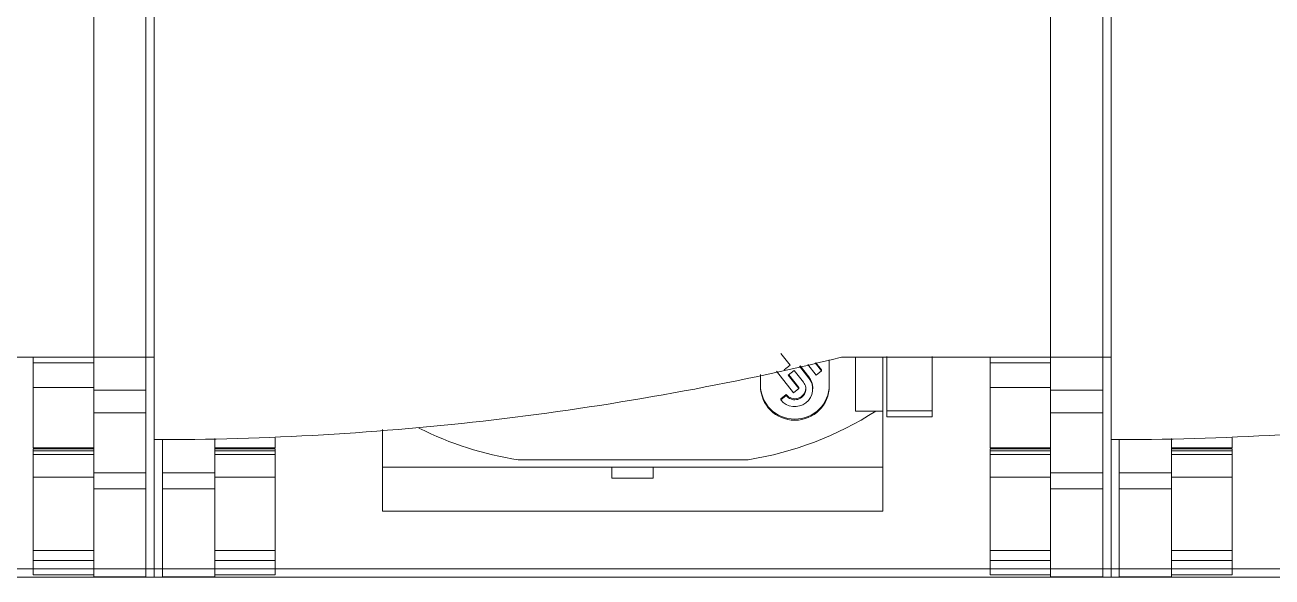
# Model space of a CAD drawing. Header units: millimetres. Extents: x 4137 to 6698, y 1400 to 3585.
# Drawn here: x 5385.15 to 5430.5, y 3225.78 to 3245.87 of the extents above; entities that cross this region are included whole.
import ezdxf

# ---------------------------------------------------------------- set-up
doc = ezdxf.new("R2010")
doc.units = ezdxf.units.MM
doc.layers.add('000-PI-Oprema', color=30, linetype='Continuous', lineweight=5)
doc.layers.add('004-PI-DIN Šina', color=3, linetype='Continuous')

msp = doc.modelspace()

# ---------------------------------------------------------------- linework, layer by layer
at = {"layer": '000-PI-Oprema', "color": 0, "linetype": 'ByBlock', "lineweight": 0}
for p, q in [((5387.648, 3293.528), (5387.648, 3229.573)), ((5389.548, 3293.528), (5389.548, 3229.573)), ((5422.448, 3293.528), (5422.448, 3229.573)), ((5424.348, 3293.528), (5424.348, 3229.573)), ((5412.636, 3233.918), (5412.972, 3233.492)), ((5380.048, 3233.778), (5389.848, 3233.778)), ((5385.448, 3233.578), (5385.448, 3233.778)), ((5385.448, 3232.68), (5385.448, 3233.578)), ((5385.448, 3233.578), (5387.648, 3233.578)), ((5387.648, 3232.577), (5387.648, 3233.778)), ((5389.548, 3232.577), (5389.548, 3233.778)), ((5389.848, 3233.698), (5389.848, 3225.778)), ((5412.972, 3233.492), (5412.756, 3233.325)), ((5413.659, 3233.023), (5413.323, 3233.449)), ((5413.659, 3233.062), (5413.342, 3233.464)), ((5413.618, 3233.517), (5413.924, 3233.128)), ((5414.121, 3233.281), (5413.889, 3233.575)), ((5414.121, 3233.32), (5413.916, 3233.58)), ((5414.398, 3232.727), (5414.398, 3233.683)), ((5414.848, 3233.778), (5424.648, 3233.778)), ((5415.348, 3233.778), (5415.348, 3231.818)), ((5416.348, 3231.818), (5416.348, 3233.778)), ((5420.248, 3233.578), (5420.248, 3233.778)), ((5420.248, 3232.68), (5420.248, 3233.578)), ((5420.248, 3233.578), (5422.448, 3233.578)), ((5422.448, 3232.577), (5422.448, 3233.778)), ((5424.348, 3232.577), (5424.348, 3233.778)), ((5424.648, 3233.698), (5424.648, 3225.778)), ((5411.898, 3233.152), (5411.898, 3232.727)), ((5412.478, 3233.275), (5413.098, 3232.489)), ((5412.91, 3233.13), (5413.126, 3233.297)), ((5413.295, 3232.641), (5412.91, 3233.13)), ((5413.295, 3232.68), (5412.929, 3233.144)), ((5413.126, 3233.297), (5413.462, 3232.871)), ((5413.659, 3233.062), (5413.659, 3233.023)), ((5413.924, 3233.128), (5414.121, 3233.281)), ((5414.121, 3233.32), (5414.121, 3233.281)), ((5385.448, 3230.479), (5385.448, 3232.68)), ((5385.448, 3232.68), (5387.648, 3232.68)), ((5387.648, 3231.76), (5387.648, 3232.577)), ((5387.648, 3232.577), (5389.548, 3232.577)), ((5389.548, 3231.76), (5389.548, 3232.577)), ((5413.098, 3232.489), (5413.295, 3232.641)), ((5413.295, 3232.68), (5413.295, 3232.641)), ((5413.797, 3232.627), (5413.797, 3232.666)), ((5420.248, 3230.479), (5420.248, 3232.68)), ((5420.248, 3232.68), (5422.448, 3232.68)), ((5422.448, 3231.76), (5422.448, 3232.577)), ((5422.448, 3232.577), (5424.348, 3232.577)), ((5424.348, 3231.76), (5424.348, 3232.577)), ((5412.833, 3232.423), (5412.636, 3232.27)), ((5412.833, 3232.384), (5412.636, 3232.231)), ((5412.636, 3232.27), (5412.636, 3232.231)), ((5412.833, 3232.423), (5412.833, 3232.384)), ((5387.648, 3231.76), (5389.548, 3231.76)), ((5415.348, 3231.818), (5415.348, 3231.818)), ((5415.348, 3231.818), (5416.096, 3231.818)), ((5415.348, 3231.818), (5416.348, 3231.818)), ((5416.096, 3231.818), (5416.348, 3231.818)), ((5416.348, 3229.778), (5416.348, 3231.818)), ((5416.348, 3231.818), (5416.348, 3231.818)), ((5416.498, 3231.611), (5416.498, 3231.829)), ((5416.498, 3231.829), (5418.148, 3231.829)), ((5418.148, 3231.611), (5418.148, 3231.829)), ((5422.448, 3231.76), (5424.348, 3231.76)), ((5416.498, 3231.611), (5418.148, 3231.611)), ((5390.149, 3230.779), (5389.848, 3230.779)), ((5390.148, 3230.766), (5390.148, 3229.573)), ((5392.048, 3230.827), (5392.048, 3229.573)), ((5394.248, 3230.479), (5394.248, 3230.844)), ((5398.148, 3229.778), (5398.148, 3231.143)), ((5424.949, 3230.779), (5424.648, 3230.779)), ((5424.948, 3230.766), (5424.948, 3229.573)), ((5426.848, 3230.827), (5426.848, 3229.573)), ((5429.048, 3230.479), (5429.048, 3230.844)), ((5385.448, 3230.479), (5387.648, 3230.479)), ((5385.448, 3230.443), (5385.448, 3230.45)), ((5387.648, 3230.45), (5385.448, 3230.45)), ((5385.448, 3230.378), (5385.448, 3230.443)), ((5385.448, 3230.443), (5387.648, 3230.443)), ((5385.448, 3230.378), (5385.448, 3230.241)), ((5385.448, 3230.378), (5387.648, 3230.378)), ((5389.848, 3230.697), (5389.848, 3225.778)), ((5392.048, 3230.479), (5394.248, 3230.479)), ((5394.248, 3230.45), (5392.048, 3230.45)), ((5394.248, 3230.443), (5392.048, 3230.443)), ((5394.248, 3230.378), (5392.048, 3230.378)), ((5394.248, 3230.443), (5394.248, 3230.45)), ((5394.248, 3230.378), (5394.248, 3230.443)), ((5394.248, 3230.378), (5394.248, 3230.241)), ((5420.248, 3230.479), (5422.448, 3230.479)), ((5420.248, 3230.443), (5420.248, 3230.45)), ((5422.448, 3230.45), (5420.248, 3230.45)), ((5420.248, 3230.378), (5420.248, 3230.443)), ((5420.248, 3230.443), (5422.448, 3230.443)), ((5420.248, 3230.378), (5420.248, 3230.241)), ((5420.248, 3230.378), (5422.448, 3230.378)), ((5424.648, 3230.697), (5424.648, 3225.778)), ((5426.848, 3230.479), (5429.048, 3230.479)), ((5429.048, 3230.45), (5426.848, 3230.45)), ((5429.048, 3230.443), (5426.848, 3230.443)), ((5429.048, 3230.378), (5426.848, 3230.378)), ((5429.048, 3230.443), (5429.048, 3230.45)), ((5429.048, 3230.378), (5429.048, 3230.443)), ((5429.048, 3230.378), (5429.048, 3230.241)), ((5385.448, 3230.241), (5385.448, 3229.416)), ((5385.448, 3230.241), (5387.648, 3230.241)), ((5394.248, 3230.241), (5392.048, 3230.241)), ((5394.248, 3230.241), (5394.248, 3229.416)), ((5403.092, 3230.046), (5411.447, 3230.046)), ((5420.248, 3230.241), (5420.248, 3229.416)), ((5420.248, 3230.241), (5422.448, 3230.241)), ((5429.048, 3230.241), (5426.848, 3230.241)), ((5429.048, 3230.241), (5429.048, 3229.416)), ((5385.448, 3229.416), (5385.448, 3226.751)), ((5385.448, 3229.416), (5387.648, 3229.416)), ((5387.648, 3228.987), (5387.648, 3229.573)), ((5387.648, 3229.573), (5389.548, 3229.573)), ((5389.548, 3228.987), (5389.548, 3229.573)), ((5390.148, 3228.987), (5390.148, 3229.573)), ((5392.048, 3229.573), (5390.148, 3229.573)), ((5392.048, 3228.987), (5392.048, 3229.573)), ((5394.248, 3229.416), (5392.048, 3229.416)), ((5394.248, 3229.416), (5394.248, 3226.751)), ((5398.148, 3228.178), (5398.148, 3229.778)), ((5398.148, 3229.778), (5416.348, 3229.778)), ((5406.498, 3229.778), (5406.498, 3229.374)), ((5406.498, 3229.374), (5407.998, 3229.374)), ((5407.998, 3229.778), (5407.998, 3229.374)), ((5416.348, 3228.178), (5416.348, 3229.778)), ((5420.248, 3229.416), (5420.248, 3226.751)), ((5420.248, 3229.416), (5422.448, 3229.416)), ((5422.448, 3228.987), (5422.448, 3229.573)), ((5422.448, 3229.573), (5424.348, 3229.573)), ((5424.348, 3228.987), (5424.348, 3229.573)), ((5424.948, 3228.987), (5424.948, 3229.573)), ((5426.848, 3229.573), (5424.948, 3229.573)), ((5426.848, 3228.987), (5426.848, 3229.573)), ((5429.048, 3229.416), (5426.848, 3229.416)), ((5429.048, 3229.416), (5429.048, 3226.751)), ((5387.648, 3228.987), (5389.548, 3228.987)), ((5392.048, 3228.987), (5390.148, 3228.987)), ((5422.448, 3228.987), (5424.348, 3228.987)), ((5426.848, 3228.987), (5424.948, 3228.987)), ((5398.148, 3228.178), (5416.348, 3228.178)), ((5385.448, 3226.751), (5385.448, 3226.385)), ((5385.448, 3226.751), (5387.648, 3226.751)), ((5394.248, 3226.751), (5392.048, 3226.751)), ((5394.248, 3226.751), (5394.248, 3226.385)), ((5420.248, 3226.751), (5420.248, 3226.385)), ((5420.248, 3226.751), (5422.448, 3226.751)), ((5429.048, 3226.751), (5426.848, 3226.751)), ((5429.048, 3226.751), (5429.048, 3226.385)), ((5385.448, 3226.385), (5385.448, 3225.854)), ((5385.448, 3226.385), (5387.648, 3226.385)), ((5387.648, 3226.385), (5387.648, 3225.854)), ((5392.048, 3226.385), (5392.048, 3225.854)), ((5394.248, 3226.385), (5392.048, 3226.385)), ((5394.248, 3226.385), (5394.248, 3225.854)), ((5420.248, 3226.385), (5420.248, 3225.854)), ((5420.248, 3226.385), (5422.448, 3226.385)), ((5422.448, 3226.385), (5422.448, 3225.854)), ((5426.848, 3226.385), (5426.848, 3225.854)), ((5429.048, 3226.385), (5426.848, 3226.385)), ((5429.048, 3226.385), (5429.048, 3225.854)), ((5385.448, 3225.778), (5354.188, 3225.778)), ((5385.448, 3225.854), (5385.448, 3225.854)), ((5385.448, 3225.854), (5387.648, 3225.854)), ((5385.448, 3225.854), (5387.648, 3225.854)), ((5387.648, 3225.79), (5389.548, 3225.79)), ((5387.648, 3225.79), (5389.548, 3225.79)), ((5389.848, 3225.778), (5388.248, 3225.778)), ((5420.248, 3225.778), (5388.988, 3225.778)), ((5391.789, 3225.778), (5389.848, 3225.778)), ((5390.148, 3225.79), (5392.048, 3225.79)), ((5392.048, 3225.79), (5390.148, 3225.79)), ((5392.048, 3225.854), (5394.248, 3225.854)), ((5394.248, 3225.854), (5392.048, 3225.854)), ((5394.248, 3225.854), (5394.248, 3225.854)), ((5420.248, 3225.854), (5420.248, 3225.854)), ((5420.248, 3225.854), (5422.448, 3225.854)), ((5420.248, 3225.854), (5422.448, 3225.854)), ((5422.448, 3225.79), (5424.348, 3225.79)), ((5422.448, 3225.79), (5424.348, 3225.79)), ((5424.648, 3225.778), (5423.048, 3225.778)), ((5455.048, 3225.778), (5423.788, 3225.778)), ((5426.589, 3225.778), (5424.648, 3225.778)), ((5424.948, 3225.79), (5426.848, 3225.79)), ((5426.848, 3225.79), (5424.948, 3225.79)), ((5426.848, 3225.854), (5429.048, 3225.854)), ((5429.048, 3225.854), (5426.848, 3225.854)), ((5429.048, 3225.854), (5429.048, 3225.854))]:
    msp.add_line(p, q, dxfattribs=at)
for centre, major_axis, start_param, end_param in [((5413.148, 3232.627), (0.649, 0), 3.804818, 6.94641), ((5413.148, 3232.666), (0.649, 0), 6.283142, 6.94641), ((5413.148, 3232.766), (1.25, 0), 3.141593, 6.283185), ((5413.148, 3232.727), (1.25, 0), 3.141593, 6.283185), ((5413.148, 3232.627), (-0.399, 0), 0.663225, 3.804818), ((5413.148, 3232.666), (-0.399, 0), 0.663225, 3.092069), ((5409.51, 3241.923), (12.135, 0), 4.872685, 5.28613), ((5404.914, 3241.782), (11.977, 0), 4.241192, 4.559632)]:
    msp.add_ellipse(centre, major_axis=major_axis, ratio=0.991445, start_param=start_param, end_param=end_param, dxfattribs=at)
for points, knots in [([(5389.848, 3246.627), (5389.848, 3245.119), (5389.848, 3241.869), (5389.848, 3237.586), (5389.848, 3234.811), (5389.848, 3233.778)], [0, 0, 0, 0, 0.352188, 0.75882, 1, 1, 1, 1]), ([(5389.848, 3246.627), (5389.848, 3245.119), (5389.848, 3241.869), (5389.848, 3236.586), (5389.848, 3232.811), (5389.848, 3230.779)], [0, 0, 0, 0, 0.285532, 0.615204, 1, 1, 1, 1]), ([(5424.648, 3246.627), (5424.648, 3245.119), (5424.648, 3241.869), (5424.648, 3237.586), (5424.648, 3234.811), (5424.648, 3233.778)], [0, 0, 0, 0, 0.352188, 0.75882, 1, 1, 1, 1]), ([(5424.648, 3246.627), (5424.648, 3245.119), (5424.648, 3241.869), (5424.648, 3236.586), (5424.648, 3232.811), (5424.648, 3230.779)], [0, 0, 0, 0, 0.285532, 0.615204, 1, 1, 1, 1]), ([(5390.149, 3230.779), (5392.236, 3230.785), (5394.317, 3230.852), (5398.463, 3231.109), (5400.528, 3231.299), (5404.645, 3231.799), (5406.696, 3232.109), (5410.783, 3232.852), (5412.819, 3233.284), (5414.848, 3233.778)], [0, 0, 0, 0, 0.25, 0.25, 0.5, 0.5, 0.75, 0.75, 1, 1, 1, 1]), ([(5416.498, 3233.806), (5416.498, 3233.764), (5416.498, 3233.181), (5416.498, 3232.515), (5416.498, 3231.829)], [0, 0, 0, 0, 0.072727, 1, 1, 1, 1]), ([(5418.148, 3233.806), (5418.148, 3233.764), (5418.148, 3233.181), (5418.148, 3232.515), (5418.148, 3231.829)], [0, 0, 0, 0, 0.072727, 1, 1, 1, 1]), ([(5424.949, 3230.779), (5427.036, 3230.785), (5429.117, 3230.852), (5433.263, 3231.109), (5435.328, 3231.299), (5439.445, 3231.799), (5441.496, 3232.109), (5445.583, 3232.852), (5447.619, 3233.284), (5449.648, 3233.778)], [0, 0, 0, 0, 0.25, 0.25, 0.5, 0.5, 0.75, 0.75, 1, 1, 1, 1]), ([(5387.648, 3226.385), (5387.648, 3226.619), (5387.648, 3227.297), (5387.648, 3228.317), (5387.648, 3228.987)], [0, 0, 0, 0, 0.445928, 1, 1, 1, 1]), ([(5392.048, 3226.385), (5392.048, 3226.619), (5392.048, 3227.297), (5392.048, 3228.317), (5392.048, 3228.987)], [0, 0, 0, 0, 0.445928, 1, 1, 1, 1]), ([(5422.448, 3226.385), (5422.448, 3226.619), (5422.448, 3227.297), (5422.448, 3228.317), (5422.448, 3228.987)], [0, 0, 0, 0, 0.445928, 1, 1, 1, 1]), ([(5426.848, 3226.385), (5426.848, 3226.619), (5426.848, 3227.297), (5426.848, 3228.317), (5426.848, 3228.987)], [0, 0, 0, 0, 0.445928, 1, 1, 1, 1])]:
    msp.add_open_spline(points, degree=3, knots=knots, dxfattribs=at)
for points in [[(5387.648, 3233.687), (5387.648, 3233.709), (5387.648, 3233.734), (5387.648, 3233.759)], [(5422.448, 3233.687), (5422.448, 3233.709), (5422.448, 3233.734), (5422.448, 3233.759)], [(5389.548, 3225.79), (5389.548, 3225.831), (5389.548, 3226.121), (5389.548, 3227.186), (5389.548, 3228.317), (5389.548, 3228.987)], [(5390.148, 3225.79), (5390.148, 3225.831), (5390.148, 3226.121), (5390.148, 3227.186), (5390.148, 3228.317), (5390.148, 3228.987)], [(5424.348, 3225.79), (5424.348, 3225.831), (5424.348, 3226.121), (5424.348, 3227.186), (5424.348, 3228.317), (5424.348, 3228.987)], [(5424.948, 3225.79), (5424.948, 3225.831), (5424.948, 3226.121), (5424.948, 3227.186), (5424.948, 3228.317), (5424.948, 3228.987)], [(5387.648, 3225.79), (5387.648, 3225.802), (5387.648, 3225.823), (5387.648, 3225.854)], [(5392.048, 3225.79), (5392.048, 3225.802), (5392.048, 3225.823), (5392.048, 3225.854)], [(5422.448, 3225.79), (5422.448, 3225.802), (5422.448, 3225.823), (5422.448, 3225.854)], [(5426.848, 3225.79), (5426.848, 3225.802), (5426.848, 3225.823), (5426.848, 3225.854)]]:
    msp.add_open_spline(points, degree=3, dxfattribs=at)
at = {"layer": '004-PI-DIN Šina', "color": 0, "linetype": 'ByBlock', "lineweight": 0}
for p, q in [((5579.048, 3226.078), (5096.448, 3226.078)), ((5579.048, 3225.778), (5096.448, 3225.778))]:
    msp.add_line(p, q, dxfattribs=at)

doc.saveas('drawing.dxf')
